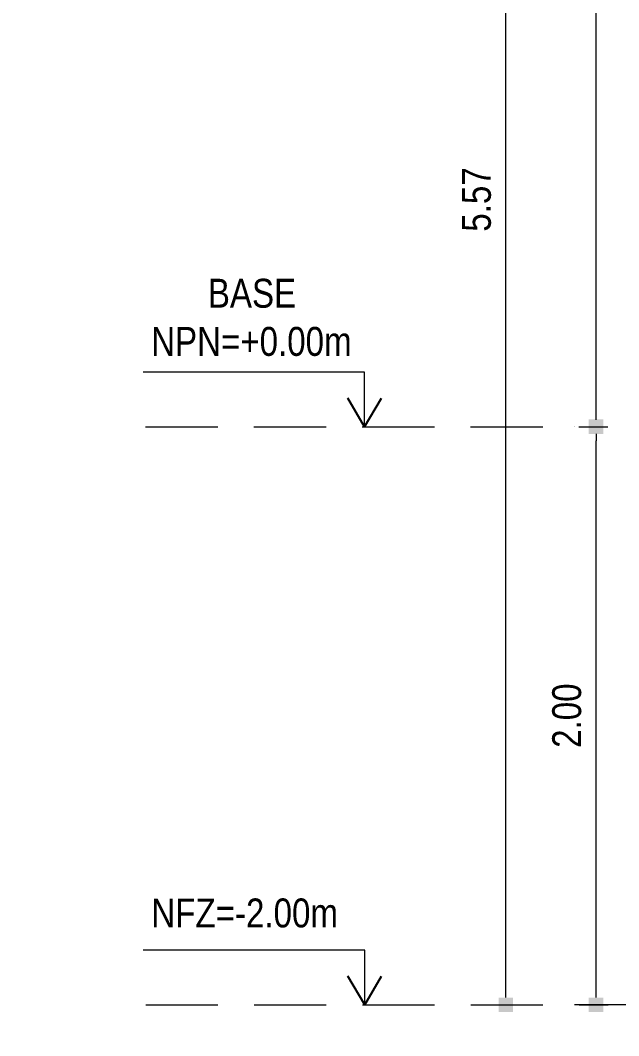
# Model space of a CAD drawing. Header units: millimetres. Extents: x -3570 to 5754, y -12788176 to 1214.
# Drawn here: x 3383.787 to 3385.858, y 1142.104 to 1145.618 of the extents above; entities that cross this region are included whole.
import ezdxf
from ezdxf import colors
from ezdxf.entities.mleader import LeaderData, LeaderLine
from ezdxf.math import Vec2, Vec3

# ---------------------------------------------------------------- set-up
doc = ezdxf.new("R2010")
doc.units = ezdxf.units.MM
doc.linetypes.add('RAYITAS', pattern=[0.375, 0.25, -0.125])
doc.layers.add('.D1 cotas', color=1, linetype='Continuous')
doc.layers.add('.N1 Otro detalle', color=1, linetype='Continuous')
doc.layers.add('.D1 Ejes', color=251, linetype='RAYITAS', lineweight=0)
doc.styles.add('Anot 2mm', font='ARIALN.TTF', dxfattribs={"height": 0.002})
doc.styles.add('Anot 3mm', font='ARIALN.TTF', dxfattribs={"height": 0.003})
doc.styles.add('arial narrow', font='ARIALN.TTF')
doc.dimstyles.new('ROMAN50', dxfattribs={"dimtxt": 0.1, "dimasz": 0.05, "dimexe": 0.075, "dimexo": 0.05, "dimgap": 0.05, "dimtad": 2, "dimzin": 4, "dimdsep": 46, "dimtxsty": 'arial narrow', "dimblk": 'BOXFILLED', "dimcen": 0.07, "dimclrd": 142, "dimclre": 142, "dimclrt": 2, "dimaunit": 1, "dimadec": 0, "dimazin": 0, "dimtfac": 1, "dimtix": 1, "dimtmove": 0, "dimatfit": 3, "dimldrblk": 'BOXFILLED', "dimfxl": 0.2, "dimfxlon": 1, "dimtolj": 1, "dimtzin": 0, "dimlwd": 9, "dimlwe": 9, "dimarcsym": 0})

# ---------------------------------------------------------------- blocks, each defined once
blk = doc.blocks.new('4747787878787')
at = {"layer": '.N1 Otro detalle'}
for q in [(2115.6536, 1177.0492, -1365.0977), (2115.8279, 1177.0492, -1365.0977)]:
    blk.add_line((2115.7408, 1176.9004), q, dxfattribs=at)
at = {"layer": '.N1 Otro detalle', "lineweight": 5}
blk.add_lwpolyline([(2115.7408, 1176.9004), (2115.7408, 1177.1844), (2114.5908, 1177.1844)], dxfattribs=at)
blk = doc.blocks.new('_BoxFilled')
at = {"color": 0, "linetype": 'ByBlock', "lineweight": -2}
blk.add_line((-0.5, 0), (-1, 0), dxfattribs=at)
at = {"color": 0, "linetype": 'ByBlock'}
blk.add_solid([(-0.5, 0.5), (0.5, 0.5), (-0.5, -0.5), (0.5, -0.5)], dxfattribs=at)
blk = doc.blocks.new('*D1244')
at = {"color": 142, "lineweight": 9, "transparency": 16777216}
for p, q in [((3567.239, 1144.5336), (3567.239, 1144.5336)), ((3567.314, 1142.5821), (3567.314, 1144.4836)), ((3567.514, 1142.5321), (3567.239, 1142.5321))]:
    blk.add_line(p, q, dxfattribs=at)
at = {"layer": 'Defpoints', "color": 0, "lineweight": -2, "transparency": 16777216}
for p in [(3567.314, 1144.5336), (3569.1, 1144.5336, -53410779.867), (3568.7, 1142.5321)]:
    blk.add_point(p, dxfattribs=at)
at = {"color": 142, "lineweight": 9, "transparency": 16777216, "xscale": 0.05, "yscale": 0.05, "zscale": 0.05}
for p, rotation in [((3567.314, 1144.5336), 90), ((3567.314, 1142.5321), 270)]:
    blk.add_blockref('_BoxFilled', p, dxfattribs=dict(at, rotation=rotation))
at = {"color": 7, "lineweight": 20, "transparency": 16777216, "insert": (3567.213, 1143.5328), "char_height": 0.1, "attachment_point": 5, "rotation": 90, "style": 'arial narrow'}
blk.add_mtext('\\A1;2.00', dxfattribs=at)
blk = doc.blocks.new('*D1245')
at = {"color": 142, "lineweight": 9, "transparency": 16777216}
for p, q in [((3567.239, 1148.1066), (3567.239, 1148.1066)), ((3567.314, 1144.5821), (3567.314, 1148.0566)), ((3567.239, 1144.5321), (3567.239, 1144.5321))]:
    blk.add_line(p, q, dxfattribs=at)
at = {"layer": 'Defpoints', "color": 0, "lineweight": -2, "transparency": 16777216}
for p in [(3567.314, 1148.1066), (3568.0955, 1148.1066, 59877369.7995), (3568.4993, 1144.5321, -106821559.734)]:
    blk.add_point(p, dxfattribs=at)
at = {"color": 142, "lineweight": 9, "transparency": 16777216, "xscale": 0.05, "yscale": 0.05, "zscale": 0.05}
for p, rotation in [((3567.314, 1148.1066), 90), ((3567.314, 1144.5321), 270)]:
    blk.add_blockref('_BoxFilled', p, dxfattribs=dict(at, rotation=rotation))
at = {"color": 7, "lineweight": 20, "transparency": 16777216, "insert": (3567.213, 1146.3193), "char_height": 0.1, "attachment_point": 5, "rotation": 90, "style": 'arial narrow'}
blk.add_mtext('\\A1;3.57', dxfattribs=at)
blk = doc.blocks.new('*D1246')
at = {"color": 142, "lineweight": 9, "transparency": 16777216}
for p, q in [((3566.9264, 1148.1066), (3566.9264, 1148.1066)), ((3567.0014, 1142.5821), (3567.0014, 1148.0566)), ((3566.9264, 1142.5321), (3566.9264, 1142.5321))]:
    blk.add_line(p, q, dxfattribs=at)
at = {"layer": 'Defpoints', "color": 0, "lineweight": -2, "transparency": 16777216}
for p in [(3567.0014, 1148.1066), (3568.0955, 1148.1066, 59877369.7995), (3568.0955, 1142.5321, -53410779.867)]:
    blk.add_point(p, dxfattribs=at)
at = {"color": 142, "lineweight": 9, "transparency": 16777216, "xscale": 0.05, "yscale": 0.05, "zscale": 0.05}
for p, rotation in [((3567.0014, 1148.1066), 90), ((3567.0014, 1142.5321), 270)]:
    blk.add_blockref('_BoxFilled', p, dxfattribs=dict(at, rotation=rotation))
at = {"color": 7, "lineweight": 20, "transparency": 16777216, "insert": (3566.9005, 1145.3193), "char_height": 0.1, "attachment_point": 5, "rotation": 90, "style": 'arial narrow'}
blk.add_mtext('\\A1;5.57', dxfattribs=at)
blk = doc.blocks.new('5884482')
at = {"layer": '.D1 cotas'}
ml = blk.add_multileader_mtext('Standard', dxfattribs=at)
ml.set_content("Sobrecimiento f'c=140kg/cm2+25%PM", color=7, style='Anot 2mm')
ml.set_leader_properties()
ml.build(insert=Vec2(0, 0))
ml.multileader.update_dxf_attribs({"text_left_attachment_type": 6, "text_right_attachment_type": 6, "dogleg_length": 0.005, "arrow_head_size": 0.05, "scale": 25})
ctx = ml.context
ctx.base_point, ctx.scale, ctx.char_height, ctx.arrow_head_size, ctx.landing_gap_size, ctx.plane_origin = Vec3(2939.0392, 2639.9804, 6905.0562), 25, 0.05, 0.05, 0.05, Vec3(2939.0159, 2639.452, 6905.0562)
ctx.left_attachment, ctx.right_attachment = 6, 6
notes = []
notes.append((ctx, [(1, (1, 1, 0), (2938.9142, 2639.9804, 6905.0562), (1, 0), 0.125, [(0, [(2938.6977, 2639.629, 6905.0562)], 0, [])])]))
ctx.mtext.insert, ctx.mtext.width, ctx.mtext.flow_direction = Vec3(2939.0892, 2640.0451, 6905.0562), 0.568495, 5
for ctx, leaders in notes:
    for number, flags, end, landing, length, lines in leaders:
        leader = LeaderData()
        leader.index, (leader.has_last_leader_line, leader.has_dogleg_vector, leader.attachment_direction) = number, flags
        leader.last_leader_point, leader.dogleg_vector, leader.dogleg_length = Vec3(end), Vec3(landing), length
        for number, points, colour, breaks in lines:
            line = LeaderLine()
            line.index, line.vertices, line.color, line.breaks = number, Vec3.list(points), colors.encode_raw_color(colour), breaks
            leader.lines.append(line)
        ctx.leaders.append(leader)
blk = doc.blocks.new('c1')
at = {"layer": '.D1 Ejes'}
for p, q in [((3565.7545, 1144.532, -18756024.3867), (3567.3553, 1144.532, -18756024.3867)), ((3565.7552, 1142.5321, 41121246.2986), (3567.356, 1142.5321, 41121246.2986))]:
    blk.add_line(p, q, dxfattribs=at)
at = {"color": 5, "lineweight": 20}
blk.add_line((3566.5134, 1142.5321, 41121246.2986), (3566.5134, 1142.5321, 41121246.2986), dxfattribs=at)
at = {"xscale": 0.6666666666666666, "yscale": 0.6666666666666666, "zscale": 0.6666666666666666}
for p in [(2156.0189, 359.9317, -18756024.3867), (2156.0196, 357.9318, 41121246.2986)]:
    blk.add_blockref('4747787878787', p, dxfattribs=at)
at = {"layer": '.D1 cotas', "char_height": 0.1, "width": 0.698315, "attachment_point": 1, "style": 'Anot 3mm'}
for s, insert in [('\\pxqc;BASE\\P\\pq*;NPN=+0.00m', (3565.774, 1145.0449, -18756934.4519)), ('NFZ=-2.00m', (3565.7747, 1142.8999, 41120336.2335))]:
    blk.add_mtext(s, dxfattribs=dict(at, insert=insert))
at = {"color": 6, "lineweight": 20}
for base, p1, p2, picture, middle in [((3567.0014, 1148.1066, 94532026.1656), (3568.0955, 1142.5321, 41121246.2986), (3568.0955, 1148.1066, 154409395.9652), '*D1246', (3566.9005, 1145.3193, 94532026.1656)), ((3567.314, 1148.1066, 94532026.1656), (3568.4993, 1144.5321, -12289533.5684), (3568.0955, 1148.1066, 154409395.9652), '*D1245', (3567.213, 1146.3193, 94532026.1656)), ((3567.314, 1144.5336, 41121246.2986), (3568.7, 1142.5321, 41121246.2986), (3569.1, 1144.5336, -12289533.5684), '*D1244', (3567.213, 1143.5328, 41121246.2986))]:
    dim = blk.add_linear_dim(base=base, p1=p1, p2=p2, angle=90, dimstyle='ROMAN50', override={"dimclrt": 7}, dxfattribs=at)
    dim.commit()
    dim.dimension.update_dxf_attribs({"geometry": picture, "text_midpoint": middle})

msp = doc.modelspace()

# ---------------------------------------------------------------- block references
at = {"color": 6, "lineweight": -2}
msp.add_blockref('c1', (-181.5339, -0.3215, 12289784.3686), dxfattribs=at)
at = {"color": 1, "lineweight": 25, "xscale": 2, "yscale": 2, "zscale": 2}
msp.add_blockref('5884482', (-2531.0291, -4137.6661), dxfattribs=at)

doc.saveas('drawing.dxf')
